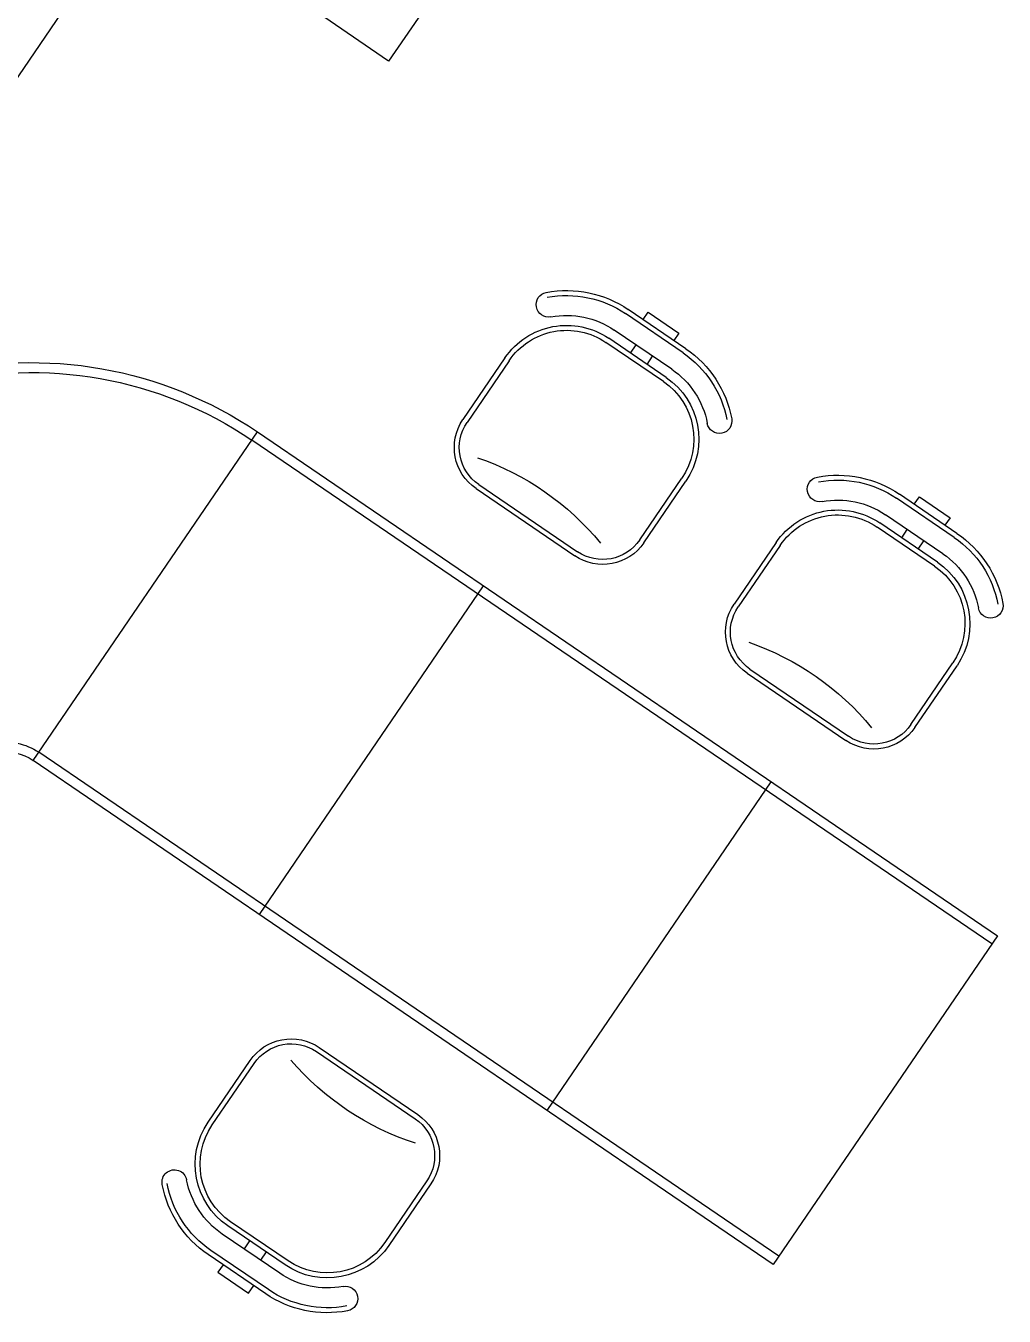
# Model space of a CAD drawing. Header units: millimetres. Extents: x 0 to 86.4, y -30.6 to 19.1.
# Drawn here: x 57.494 to 59.46, y -13.11 to -10.514 of the extents above; entities that cross this region are included whole.
import ezdxf

# ---------------------------------------------------------------- set-up
doc = ezdxf.new("R2010")
doc.units = ezdxf.units.MM
doc.layers.add('AR-DIV', color=2, linetype='Continuous')
doc.layers.add('AR-MOB', color=2, linetype='Continuous')

# ---------------------------------------------------------------- blocks, each defined once
blk = doc.blocks.new('ANEXO III_TERREO$0$mesa gabinete')
at = {"color": 2, "ltscale": 10}
for p, q in [((756.8236, 219.6979), (756.8236, 217.8979)), ((757.6236, 219.6979), (756.8236, 219.6979)), ((757.6236, 217.8979), (757.6236, 219.6979)), ((756.8236, 217.8979), (757.6236, 217.8979))]:
    blk.add_line(p, q, dxfattribs=at)
at = {"color": 1, "ltscale": 10}
for p, q in [((756.8436, 219.6979), (756.8436, 217.8979)), ((757.6036, 219.6979), (757.6036, 217.8979)), ((757.6236, 219.6979), (757.6236, 219.6979)), ((756.8236, 219.1479), (757.6236, 219.1479)), ((756.8236, 218.4479), (757.6236, 218.4479))]:
    blk.add_line(p, q, dxfattribs=at)
at = {"color": 2}
for p, q in [((757.8768, 219.3249), (758.0268, 219.3249)), ((757.7768, 218.9849), (757.7768, 219.2249)), ((758.1768, 219.1749), (758.1768, 219.0349)), ((758.1968, 219.1749), (758.1968, 219.0349)), ((758.2468, 219.1749), (758.2468, 219.0349)), ((758.265, 219.1457), (758.2468, 219.1457)), ((758.265, 219.0711), (758.265, 219.1457)), ((758.2468, 219.0711), (758.265, 219.0711)), ((756.5703, 219.0379), (756.4203, 219.0379)), ((756.6703, 218.6979), (756.6703, 218.9379)), ((756.2003, 218.8879), (756.2003, 218.7479)), ((756.2503, 218.8879), (756.2503, 218.7479)), ((756.2703, 218.8879), (756.2703, 218.7479)), ((758.0268, 218.8849), (757.8768, 218.8849)), ((756.1821, 218.8587), (756.2003, 218.8587)), ((756.1821, 218.7841), (756.1821, 218.8587)), ((756.2003, 218.7841), (756.1821, 218.7841)), ((757.8768, 218.6654), (758.0268, 218.6654)), ((756.4203, 218.5979), (756.5703, 218.5979)), ((757.7768, 218.3254), (757.7768, 218.5654)), ((758.1768, 218.5154), (758.1768, 218.3754)), ((758.1968, 218.5154), (758.1968, 218.3754)), ((758.2468, 218.5154), (758.2468, 218.3754)), ((758.265, 218.4862), (758.2468, 218.4862)), ((758.265, 218.4116), (758.265, 218.4862)), ((758.2468, 218.4116), (758.265, 218.4116)), ((758.0268, 218.2254), (757.8768, 218.2254))]:
    blk.add_line(p, q, dxfattribs=at)
at = {"color": 1}
for p, q in [((757.8768, 219.3149), (758.0268, 219.3149)), ((757.7868, 218.9849), (757.7868, 219.2249)), ((758.1668, 219.1749), (758.1668, 219.0349)), ((758.2368, 219.1749), (758.2368, 219.0349)), ((758.1768, 219.1282), (758.1968, 219.1282)), ((758.1768, 219.0882), (758.1968, 219.0882)), ((756.5703, 219.0279), (756.4203, 219.0279)), ((756.6603, 218.6979), (756.6603, 218.9379)), ((758.0268, 218.8949), (757.8768, 218.8949)), ((756.2103, 218.8879), (756.2103, 218.7479)), ((756.2803, 218.8879), (756.2803, 218.7479)), ((756.2703, 218.8412), (756.2503, 218.8412)), ((756.2703, 218.8012), (756.2503, 218.8012)), ((757.8768, 218.6554), (758.0268, 218.6554)), ((756.4203, 218.6079), (756.5703, 218.6079)), ((757.7868, 218.3254), (757.7868, 218.5654)), ((758.1668, 218.5154), (758.1668, 218.3754)), ((758.2368, 218.5154), (758.2368, 218.3754)), ((758.1768, 218.4687), (758.1968, 218.4687)), ((758.1768, 218.4287), (758.1968, 218.4287)), ((758.0268, 218.2354), (757.8768, 218.2354))]:
    blk.add_line(p, q, dxfattribs=at)
at = {"color": 2}
for centre, radius, start, end in [((758.1647, 219.3128), 0.025, 45, 225), ((757.8768, 219.2249), 0.1, 90, 180), ((758.0268, 219.1749), 0.15, 0, 90), ((758.0268, 219.1749), 0.22, 0, 45), ((758.0268, 219.1749), 0.17, 0, 45), ((756.2824, 219.0257), 0.025, 315, 135), ((756.4203, 218.8879), 0.22, 135, 180), ((756.4203, 218.8879), 0.15, 90, 180), ((756.5703, 218.9379), 0.1, 0, 90), ((758.0268, 219.0349), 0.15, 270, 0), ((758.0268, 219.0349), 0.17, 315, 0), ((758.0268, 219.0349), 0.22, 315, 0), ((756.4203, 218.8879), 0.17, 135, 180), ((757.8768, 218.9849), 0.1, 180, 270), ((758.1647, 218.897), 0.025, 135, 315), ((756.4203, 218.7479), 0.22, 180, 225), ((756.4203, 218.7479), 0.17, 180, 225), ((756.4203, 218.7479), 0.15, 180, 270), ((756.5703, 218.6979), 0.1, 270, 0), ((757.8768, 218.5654), 0.1, 90, 180), ((758.0268, 218.5154), 0.15, 0, 90), ((758.1647, 218.6532), 0.025, 45, 225), ((758.0268, 218.5154), 0.22, 0, 45), ((758.0268, 218.5154), 0.17, 0, 45), ((756.2824, 218.61), 0.025, 225, 45), ((758.0268, 218.3754), 0.15, 270, 0), ((758.0268, 218.3754), 0.17, 315, 0), ((758.0268, 218.3754), 0.22, 315, 0), ((757.8768, 218.3254), 0.1, 180, 270), ((758.1647, 218.2375), 0.025, 135, 315)]:
    blk.add_arc(centre, radius, start, end, dxfattribs=at)
at = {"color": 1}
for centre, radius, start, end in [((757.8768, 219.2249), 0.09, 90, 180), ((758.0268, 219.1749), 0.14, 0, 90), ((758.0268, 219.1749), 0.21, 0, 45), ((757.296, 219.0979), 0.5534, 344.7509, 16.3089), ((756.4203, 218.8879), 0.21, 135, 180), ((756.4203, 218.8879), 0.14, 90, 180), ((756.5703, 218.9379), 0.09, 0, 90), ((758.0268, 219.0349), 0.14, 270, 0), ((758.0268, 219.0349), 0.21, 315, 0), ((757.8768, 218.9849), 0.09, 180, 270), ((757.1511, 218.8109), 0.5534, 163.6911, 195.2491), ((756.4203, 218.7479), 0.21, 180, 225), ((756.4203, 218.7479), 0.14, 180, 270), ((756.5703, 218.6979), 0.09, 270, 0), ((758.0268, 218.5154), 0.21, 0, 45), ((757.8768, 218.5654), 0.09, 90, 180), ((758.0268, 218.5154), 0.14, 0, 90), ((757.296, 218.4384), 0.5534, 344.7509, 16.3089), ((758.0268, 218.3754), 0.14, 270, 0), ((758.0268, 218.3754), 0.21, 315, 0), ((757.8768, 218.3254), 0.09, 180, 270)]:
    blk.add_arc(centre, radius, start, end, dxfattribs=at)
at = {"color": 1, "ltscale": 10}
for centre, radius, start, end in [((756.7236, 217.8979), 0.12, 270, 0), ((756.8168, 217.8993), 0.7868, 263.3675, 359.8995)]:
    blk.add_arc(centre, radius, start, end, dxfattribs=at)
at = {"color": 2, "ltscale": 10}
for centre, radius, start, end in [((756.7236, 217.8979), 0.1, 270, 0), ((756.8168, 217.8993), 0.8068, 263.3675, 359.8995)]:
    blk.add_arc(centre, radius, start, end, dxfattribs=at)

msp = doc.modelspace()

# ---------------------------------------------------------------- linework, layer by layer
at = {"layer": 'AR-DIV'}
msp.add_line((56.0697, -12.6836), (59.3497, -7.8702), dxfattribs=at)
at = {"layer": 'AR-MOB', "color": 2, "extrusion": (2.03296e-08, 2.9585e-08, 1), "elevation": 0}
msp.add_lwpolyline([(58.223, -10.5857), (57.7284, -10.2459), (58.0116, -9.8338), (58.5061, -10.1736)], close=True, dxfattribs=at)

# ---------------------------------------------------------------- block references
at = {"layer": 'AR-MOB', "xscale": -0.9999999999999999, "rotation": 235.7281137050049}
msp.add_blockref('ANEXO III_TERREO$0$mesa gabinete', (-548.7395, -514.7094), dxfattribs=at)

doc.saveas('drawing.dxf')
